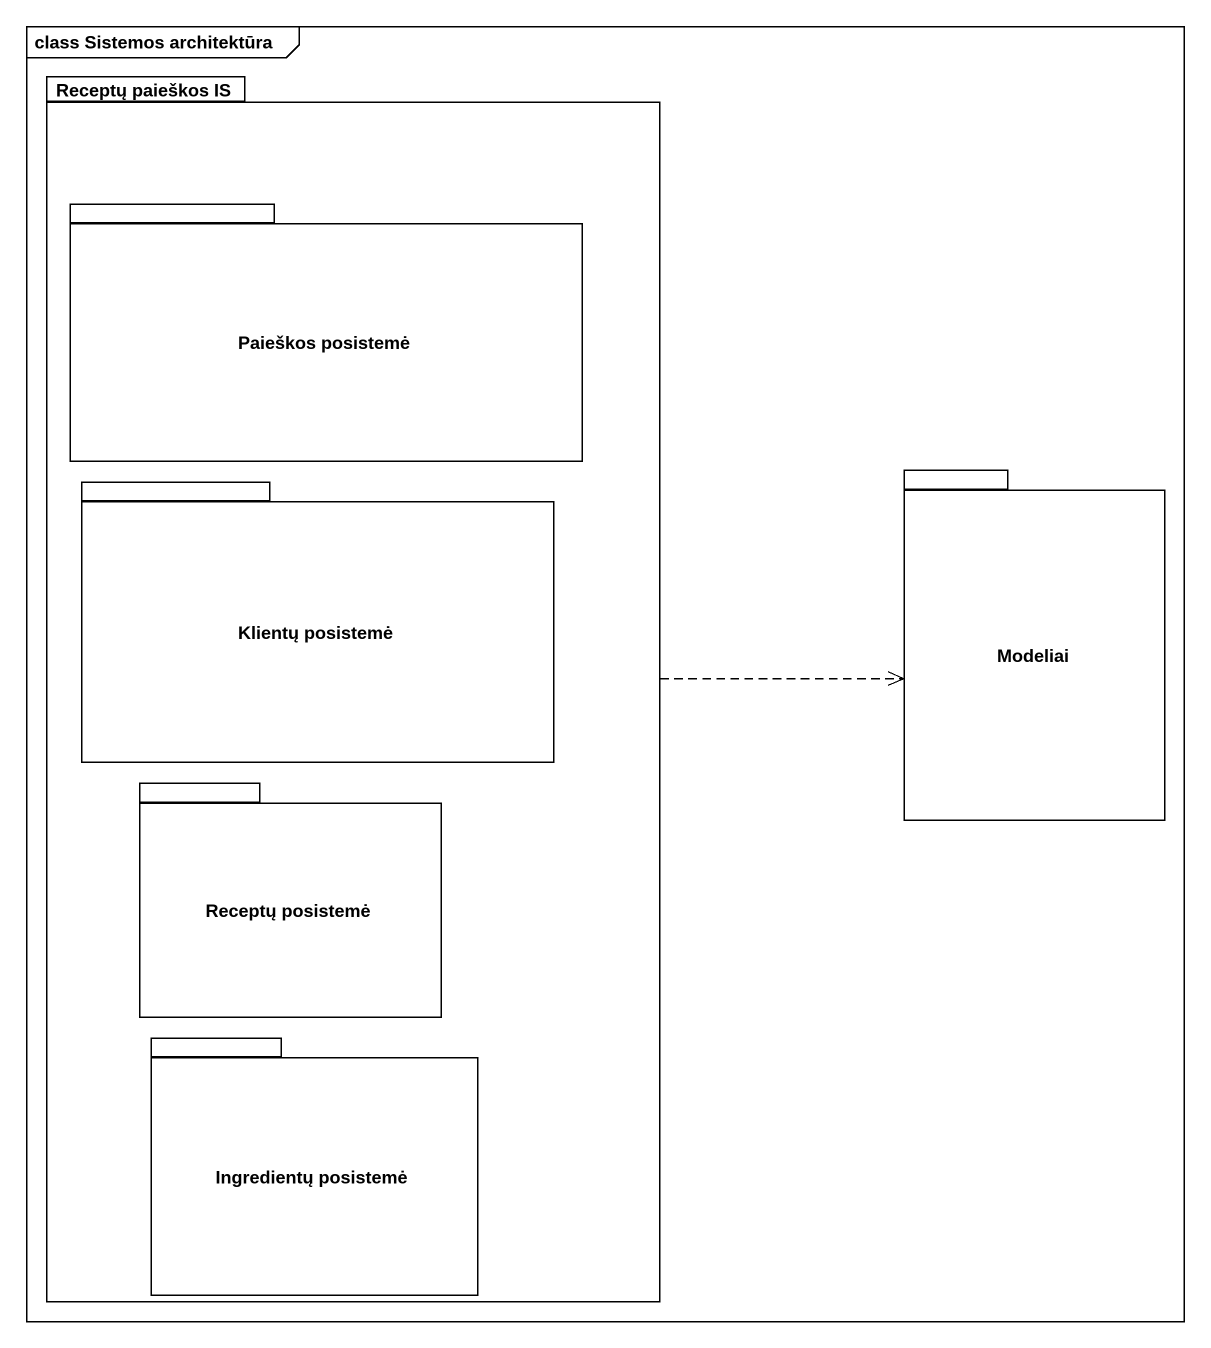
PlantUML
@startuml
mainframe class Sistemos architektūra
package "Receptų paieškos IS" as Receptų_paieškos_IS {
  package "Paieškos posistemė" as Paieškos_posistemė {
  }
  package "Klientų posistemė" as Klientų_posistemė {
  }
  package "Receptų posistemė" as Receptų_posistemė {
  }
  package "Ingredientų posistemė" as Ingredientų_posistemė {
  }
}
package Modeliai {
}
Receptų_paieškos_IS .right.> Modeliai
@enduml
